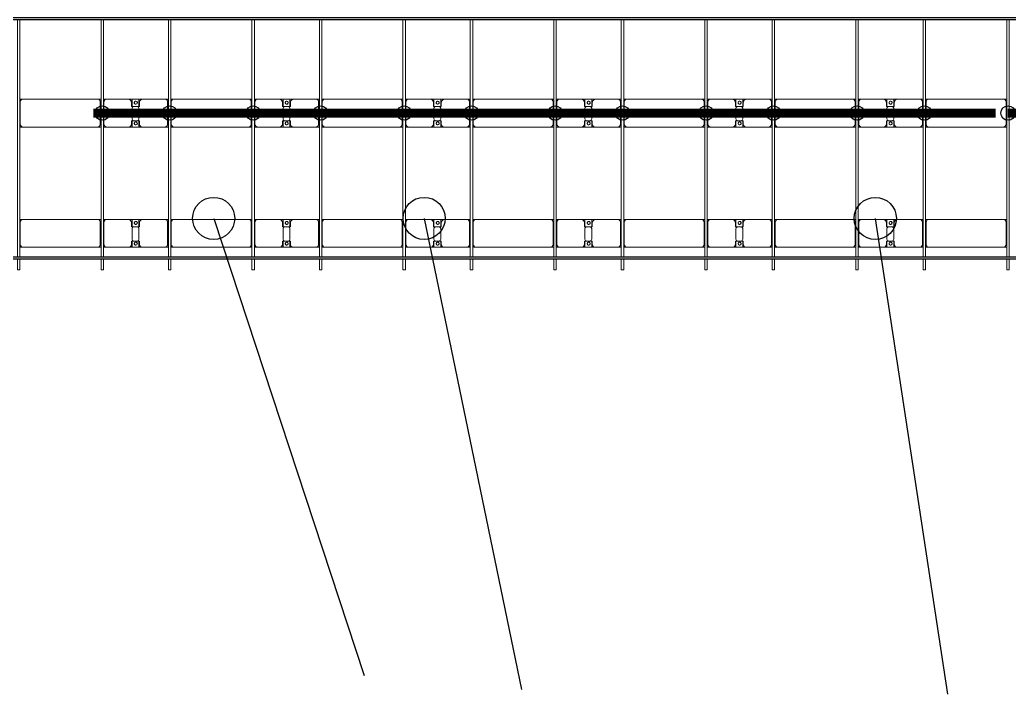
# Model space of a CAD drawing. Header units: millimetres. Extents: x -533732 to -130507, y -117886 to -23954.
# Drawn here: x -473980 to -457530, y -117798 to -106585 of the extents above; entities that cross this region are included whole.
import ezdxf

# ---------------------------------------------------------------- set-up
doc = ezdxf.new("R2010")
doc.units = ezdxf.units.MM
doc.layers.add('A-GENM', color=13, linetype='Continuous', lineweight=9)
doc.layers.add('S-BEAM', color=12, linetype='Continuous', lineweight=9)
for name, color, linetype in [('GC-BICH NEO', 6, 'Continuous'), ('GC-DAY NEO', 5, 'Continuous'), ('GC-HOP 40x60 GIA CUONG', 1, 'Continuous')]:
    doc.layers.add(name, color=color, linetype=linetype)

# ---------------------------------------------------------------- blocks, each defined once
blk = doc.blocks.new('Dầm C52 - Hộp 40x60-19452-BỐ TRÍ KHUNG KẾT CẤU BÈ PIN 06')
at = {"layer": 'S-BEAM', "color": 3, "lineweight": 25}
for p, q in [((-110033, 20), (110033, 20)), ((110033, -20), (-110033, -20))]:
    blk.add_line(p, q, dxfattribs=at)
blk = doc.blocks.new('Dai phao do pin - DẢI PHAO ĐỠ PIN-V144-BỐ TRÍ KHUNG KẾT CẤU BÈ PIN 06')
at = {"layer": 'A-GENM', "color": 7}
for p, q in [((1829, 223), (1890, 223)), ((1829, 223), (1890, 223)), ((1840, 173), (1840, -192)), ((3120, 223), (1890, 223)), ((3120, 223), (3179, 223)), ((3120, 223), (3179, 223)), ((3170, -192), (3170, 173)), ((3219, 223), (3280, 223)), ((3219, 223), (3280, 223)), ((3230, 173), (3230, -192)), ((3650, 223), (3280, 223)), ((3650, 223), (3822, 223)), ((3822, 223), (3650, 223)), ((3700, 118), (3700, 173)), ((3708, 223), (3880, 223)), ((3708, 116), (3708, 223)), ((3880, 223), (3708, 223)), ((3822, 223), (3822, 116)), ((3830, 173), (3830, 118)), ((4240, 223), (3880, 223)), ((4240, 223), (4299, 223)), ((4240, 223), (4299, 223)), ((4290, -192), (4290, 173)), ((4339, 223), (4400, 223)), ((4339, 223), (4400, 223)), ((4350, 173), (4350, -192)), ((5630, 223), (4400, 223)), ((5630, 223), (5689, 223)), ((5630, 223), (5689, 223)), ((5680, -192), (5680, 173)), ((5729, 223), (5790, 223)), ((5729, 223), (5790, 223)), ((5740, 173), (5740, -192)), ((6160, 223), (5790, 223)), ((6160, 223), (6332, 223)), ((6332, 223), (6160, 223)), ((6210, 118), (6210, 173)), ((6218, 223), (6390, 223)), ((6218, 116), (6218, 223)), ((6390, 223), (6218, 223)), ((6332, 223), (6332, 116)), ((6340, 173), (6340, 118)), ((6750, 223), (6390, 223)), ((6750, 223), (6809, 223)), ((6750, 223), (6809, 223)), ((6800, -192), (6800, 173)), ((6849, 223), (6910, 223)), ((6849, 223), (6910, 223)), ((6860, 173), (6860, -192)), ((8140, 223), (6910, 223)), ((8140, 223), (8199, 223)), ((8140, 223), (8199, 223)), ((8190, -192), (8190, 173)), ((8239, 223), (8300, 223)), ((8239, 223), (8300, 223)), ((8250, 173), (8250, -192)), ((8670, 223), (8300, 223)), ((8670, 223), (8842, 223)), ((8842, 223), (8670, 223)), ((8720, 118), (8720, 173)), ((8728, 223), (8900, 223)), ((8728, 116), (8728, 223)), ((8900, 223), (8728, 223)), ((8842, 223), (8842, 116)), ((8850, 173), (8850, 118)), ((9260, 223), (8900, 223)), ((9260, 223), (9319, 223)), ((9260, 223), (9319, 223)), ((9310, -192), (9310, 173)), ((9359, 223), (9420, 223)), ((9359, 223), (9420, 223)), ((9370, 173), (9370, -192)), ((10650, 223), (9420, 223)), ((10650, 223), (10709, 223)), ((10650, 223), (10709, 223)), ((10700, -192), (10700, 173)), ((10749, 223), (10810, 223)), ((10749, 223), (10810, 223)), ((10760, 173), (10760, -192)), ((11180, 223), (10810, 223)), ((11180, 223), (11352, 223)), ((11352, 223), (11180, 223)), ((11230, 118), (11230, 173)), ((11238, 223), (11410, 223)), ((11238, 116), (11238, 223)), ((11410, 223), (11238, 223)), ((11352, 223), (11352, 116)), ((11360, 173), (11360, 118)), ((11770, 223), (11410, 223)), ((11770, 223), (11829, 223)), ((11770, 223), (11829, 223)), ((11820, -192), (11820, 173)), ((11869, 223), (11930, 223)), ((11869, 223), (11930, 223)), ((11880, 173), (11880, -192)), ((13160, 223), (11930, 223)), ((13160, 223), (13219, 223)), ((13160, 223), (13219, 223)), ((13210, -192), (13210, 173)), ((13259, 223), (13320, 223)), ((13259, 223), (13320, 223)), ((13270, 173), (13270, -192)), ((13690, 223), (13320, 223)), ((13690, 223), (13862, 223)), ((13862, 223), (13690, 223)), ((13740, 118), (13740, 173)), ((13748, 223), (13920, 223)), ((13748, 116), (13748, 223)), ((13920, 223), (13748, 223)), ((13862, 223), (13862, 116)), ((13870, 173), (13870, 118)), ((14280, 223), (13920, 223)), ((14280, 223), (14339, 223)), ((14280, 223), (14339, 223)), ((14330, -192), (14330, 173)), ((14379, 223), (14440, 223)), ((14379, 223), (14440, 223)), ((14390, 173), (14390, -192)), ((15670, 223), (14440, 223)), ((15670, 223), (15729, 223)), ((15670, 223), (15729, 223)), ((15720, -192), (15720, 173)), ((15769, 223), (15830, 223)), ((15769, 223), (15830, 223)), ((15780, 173), (15780, -192)), ((16200, 223), (15830, 223)), ((16200, 223), (16372, 223)), ((16372, 223), (16200, 223)), ((16250, 118), (16250, 173)), ((16258, 223), (16430, 223)), ((16258, 116), (16258, 223)), ((16430, 223), (16258, 223)), ((16372, 223), (16372, 116)), ((16380, 173), (16380, 118)), ((16790, 223), (16430, 223)), ((16790, 223), (16849, 223)), ((16790, 223), (16849, 223)), ((16840, -192), (16840, 173)), ((16889, 223), (16950, 223)), ((16889, 223), (16950, 223)), ((16900, 173), (16900, -192)), ((18180, 223), (16950, 223)), ((18180, 223), (18239, 223)), ((18180, 223), (18239, 223)), ((18230, -192), (18230, 173)), ((3792, 118), (3700, 118)), ((3708, 88), (3708, -88)), ((3830, 118), (3738, 118)), ((3822, -88), (3822, 88)), ((6302, 118), (6210, 118)), ((6218, 88), (6218, -88)), ((6340, 118), (6248, 118)), ((6332, -88), (6332, 88)), ((8812, 118), (8720, 118)), ((8728, 88), (8728, -88)), ((8850, 118), (8758, 118)), ((8842, -88), (8842, 88)), ((11322, 118), (11230, 118)), ((11238, 88), (11238, -88)), ((11360, 118), (11268, 118)), ((11352, -88), (11352, 88)), ((13832, 118), (13740, 118)), ((13748, 88), (13748, -88)), ((13870, 118), (13778, 118)), ((13862, -88), (13862, 88)), ((16342, 118), (16250, 118)), ((16258, 88), (16258, -88)), ((16380, 118), (16288, 118)), ((16372, -88), (16372, 88)), ((3700, -182), (3700, -118)), ((3700, -118), (3792, -118)), ((3708, -242), (3708, -116)), ((3738, -118), (3830, -118)), ((3822, -116), (3822, -242)), ((3830, -118), (3830, -182)), ((6210, -182), (6210, -118)), ((6210, -118), (6302, -118)), ((6218, -242), (6218, -116)), ((6248, -118), (6340, -118)), ((6332, -116), (6332, -242)), ((6340, -118), (6340, -182)), ((8720, -182), (8720, -118)), ((8720, -118), (8812, -118)), ((8728, -242), (8728, -116)), ((8758, -118), (8850, -118)), ((8842, -116), (8842, -242)), ((8850, -118), (8850, -182)), ((11230, -182), (11230, -118)), ((11230, -118), (11322, -118)), ((11238, -242), (11238, -116)), ((11268, -118), (11360, -118)), ((11352, -116), (11352, -242)), ((11360, -118), (11360, -182)), ((13740, -182), (13740, -118)), ((13740, -118), (13832, -118)), ((13748, -242), (13748, -116)), ((13778, -118), (13870, -118)), ((13862, -116), (13862, -242)), ((13870, -118), (13870, -182)), ((16250, -182), (16250, -118)), ((16250, -118), (16342, -118)), ((16258, -242), (16258, -116)), ((16288, -118), (16380, -118)), ((16372, -116), (16372, -242)), ((16380, -118), (16380, -182)), ((1890, -242), (1829, -242)), ((1890, -242), (1829, -242)), ((1890, -242), (3120, -242)), ((3179, -242), (3120, -242)), ((3179, -242), (3120, -242)), ((3280, -242), (3219, -242)), ((3280, -242), (3219, -242)), ((3280, -242), (3640, -242)), ((3822, -242), (3640, -242)), ((3640, -242), (3822, -242)), ((3890, -242), (3708, -242)), ((3708, -242), (3890, -242)), ((3890, -242), (4240, -242)), ((4299, -242), (4240, -242)), ((4299, -242), (4240, -242)), ((4400, -242), (4339, -242)), ((4400, -242), (4339, -242)), ((4400, -242), (5630, -242)), ((5689, -242), (5630, -242)), ((5689, -242), (5630, -242)), ((5790, -242), (5729, -242)), ((5790, -242), (5729, -242)), ((5790, -242), (6150, -242)), ((6332, -242), (6150, -242)), ((6150, -242), (6332, -242)), ((6400, -242), (6218, -242)), ((6218, -242), (6400, -242)), ((6400, -242), (6750, -242)), ((6809, -242), (6750, -242)), ((6809, -242), (6750, -242)), ((6910, -242), (6849, -242)), ((6910, -242), (6849, -242)), ((6910, -242), (8140, -242)), ((8199, -242), (8140, -242)), ((8199, -242), (8140, -242)), ((8300, -242), (8239, -242)), ((8300, -242), (8239, -242)), ((8300, -242), (8660, -242)), ((8842, -242), (8660, -242)), ((8660, -242), (8842, -242)), ((8910, -242), (8728, -242)), ((8728, -242), (8910, -242)), ((8910, -242), (9260, -242)), ((9319, -242), (9260, -242)), ((9319, -242), (9260, -242)), ((9420, -242), (9359, -242)), ((9420, -242), (9359, -242)), ((9420, -242), (10650, -242)), ((10702, -242), (10650, -242)), ((10702, -242), (10650, -242)), ((10810, -242), (10749, -242)), ((10810, -242), (10749, -242)), ((10810, -242), (11170, -242)), ((11352, -242), (11170, -242)), ((11170, -242), (11352, -242)), ((11420, -242), (11238, -242)), ((11238, -242), (11420, -242)), ((11420, -242), (11770, -242)), ((11829, -242), (11770, -242)), ((11829, -242), (11770, -242)), ((11930, -242), (11869, -242)), ((11930, -242), (11869, -242)), ((11930, -242), (13160, -242)), ((13219, -242), (13160, -242)), ((13219, -242), (13160, -242)), ((13320, -242), (13259, -242)), ((13320, -242), (13259, -242)), ((13320, -242), (13680, -242)), ((13862, -242), (13680, -242)), ((13680, -242), (13862, -242)), ((13930, -242), (13748, -242)), ((13748, -242), (13930, -242)), ((13930, -242), (14280, -242)), ((14339, -242), (14280, -242)), ((14339, -242), (14280, -242)), ((14440, -242), (14379, -242)), ((14440, -242), (14379, -242)), ((14440, -242), (15670, -242)), ((15729, -242), (15670, -242)), ((15729, -242), (15670, -242)), ((15830, -242), (15769, -242)), ((15830, -242), (15769, -242)), ((15830, -242), (16190, -242)), ((16372, -242), (16190, -242)), ((16190, -242), (16372, -242)), ((16440, -242), (16258, -242)), ((16258, -242), (16440, -242)), ((16440, -242), (16790, -242)), ((16849, -242), (16790, -242)), ((16849, -242), (16790, -242)), ((16950, -242), (16889, -242)), ((16950, -242), (16889, -242)), ((16950, -242), (18180, -242)), ((18239, -242), (18180, -242)), ((18239, -242), (18180, -242))]:
    blk.add_line(p, q, dxfattribs=at)
for centre, radius, start, end in [((1890, 173), 50, 90, 180), ((1890, 173), 50, 150, 180), ((1890, 173), 50, 90, 120), ((3120, 173), 50, 0, 90), ((3120, 173), 50, 15, 90), ((3280, 173), 50, 90, 180), ((3280, 173), 50, 105, 180), ((3650, 173), 50, 0, 90), ((3650, 173), 50, 0, 75), ((3759, 162), 25, 0, 180), ((3759, 162), 25, 0, 165), ((3761, 162), 25, 360, 180), ((3761, 162), 25, 90, 180), ((3761, 162), 25, 15, 75), ((3880, 173), 50, 90, 180), ((3880, 173), 50, 105, 180), ((4240, 173), 50, 0, 90), ((4240, 173), 50, 0, 75), ((4400, 173), 50, 90, 180), ((4400, 173), 50, 150, 180), ((4400, 173), 50, 90, 120), ((5630, 173), 50, 0, 90), ((5630, 173), 50, 15, 90), ((5790, 173), 50, 90, 180), ((5790, 173), 50, 105, 180), ((6160, 173), 50, 360, 90), ((6160, 173), 50, 360, 75), ((6269, 162), 25, 0, 180), ((6269, 162), 25, 0, 165), ((6271, 162), 25, 0, 180), ((6271, 162), 25, 90, 180), ((6271, 162), 25, 15, 75), ((6390, 173), 50, 90, 180), ((6390, 173), 50, 105, 180), ((6750, 173), 50, 360, 90), ((6750, 173), 50, 0, 75), ((6910, 173), 50, 90, 180), ((6910, 173), 50, 150, 180), ((6910, 173), 50, 90, 120), ((8140, 173), 50, 0, 90), ((8140, 173), 50, 15, 90), ((8300, 173), 50, 90, 180), ((8300, 173), 50, 105, 180), ((8670, 173), 50, 0, 90), ((8670, 173), 50, 0, 75), ((8779, 162), 25, 0, 180), ((8779, 162), 25, 0, 165), ((8781, 162), 25, 0, 180), ((8781, 162), 25, 90, 180), ((8781, 162), 25, 15, 75), ((8900, 173), 50, 90, 180), ((8900, 173), 50, 105, 180), ((9260, 173), 50, 0, 90), ((9260, 173), 50, 0, 75), ((9420, 173), 50, 90, 180), ((9420, 173), 50, 150, 180), ((9420, 173), 50, 90, 120), ((10650, 173), 50, 0, 90), ((10650, 173), 50, 15, 90), ((10810, 173), 50, 90, 180), ((10810, 173), 50, 105, 180), ((11180, 173), 50, 0, 90), ((11180, 173), 50, 0, 75), ((11289, 162), 25, 0, 180), ((11289, 162), 25, 0, 165), ((11291, 162), 25, 360, 180), ((11291, 162), 25, 90, 180), ((11291, 162), 25, 15, 75), ((11410, 173), 50, 90, 180), ((11410, 173), 50, 105, 180), ((11770, 173), 50, 0, 90), ((11770, 173), 50, 0, 75), ((11930, 173), 50, 90, 180), ((11930, 173), 50, 150, 180), ((11930, 173), 50, 90, 120), ((13160, 173), 50, 0, 90), ((13160, 173), 50, 15, 90), ((13320, 173), 50, 90, 180), ((13320, 173), 50, 105, 180), ((13690, 173), 50, 0, 90), ((13690, 173), 50, 0, 75), ((13799, 162), 25, 0, 180), ((13799, 162), 25, 0, 165), ((13801, 162), 25, 0, 180), ((13801, 162), 25, 90, 180), ((13801, 162), 25, 15, 75), ((13920, 173), 50, 90, 180), ((13920, 173), 50, 105, 180), ((14280, 173), 50, 0, 90), ((14280, 173), 50, 0, 75), ((14440, 173), 50, 90, 180), ((14440, 173), 50, 150, 180), ((14440, 173), 50, 90, 120), ((15670, 173), 50, 0, 90), ((15670, 173), 50, 15, 90), ((15830, 173), 50, 90, 180), ((15830, 173), 50, 105, 180), ((16200, 173), 50, 360, 90), ((16200, 173), 50, 360, 75), ((16309, 162), 25, 0, 180), ((16309, 162), 25, 0, 165), ((16311, 162), 25, 0, 180), ((16311, 162), 25, 90, 180), ((16311, 162), 25, 15, 75), ((16430, 173), 50, 90, 180), ((16430, 173), 50, 105, 180), ((16790, 173), 50, 0, 90), ((16790, 173), 50, 0, 75), ((16950, 173), 50, 90, 180), ((16950, 173), 50, 150, 180), ((16950, 173), 50, 90, 120), ((18180, 173), 50, 0, 90), ((18180, 173), 50, 15, 90), ((3738, 88), 30, 90, 180), ((3759, 162), 25, 180, 0), ((3759, 162), 25, 195, 255), ((3761, 162), 25, 180, 0), ((3761, 162), 25, 180, 255), ((3759, 162), 25, 285, 0), ((3761, 162), 25, 285, 345), ((3792, 88), 30, 0, 90), ((6248, 88), 30, 90, 180), ((6269, 162), 25, 180, 0), ((6269, 162), 25, 195, 255), ((6271, 162), 25, 180, 0), ((6271, 162), 25, 180, 255), ((6269, 162), 25, 285, 0), ((6271, 162), 25, 285, 345), ((6302, 88), 30, 360, 90), ((8758, 88), 30, 90, 180), ((8779, 162), 25, 180, 0), ((8779, 162), 25, 195, 255), ((8781, 162), 25, 180, 360), ((8781, 162), 25, 180, 255), ((8779, 162), 25, 285, 0), ((8781, 162), 25, 285, 345), ((8812, 88), 30, 0, 90), ((11268, 88), 30, 90, 180), ((11289, 162), 25, 180, 0), ((11289, 162), 25, 195, 255), ((11291, 162), 25, 180, 360), ((11291, 162), 25, 180, 255), ((11289, 162), 25, 285, 0), ((11291, 162), 25, 285, 345), ((11322, 88), 30, 0, 90), ((13778, 88), 30, 90, 180), ((13799, 162), 25, 180, 0), ((13799, 162), 25, 195, 255), ((13801, 162), 25, 180, 0), ((13801, 162), 25, 180, 255), ((13799, 162), 25, 285, 0), ((13801, 162), 25, 285, 345), ((13832, 88), 30, 0, 90), ((16288, 88), 30, 90, 180), ((16309, 162), 25, 180, 0), ((16309, 162), 25, 195, 255), ((16311, 162), 25, 180, 0), ((16311, 162), 25, 180, 255), ((16309, 162), 25, 285, 0), ((16311, 162), 25, 285, 345), ((16342, 88), 30, 0, 90), ((3738, -88), 30, 180, 270), ((3759, -183), 25, 0, 180), ((3761, -183), 25, 0, 180), ((3761, -183), 25, 60, 180), ((3759, -183), 25, 0, 150), ((3792, -88), 30, 270, 0), ((6248, -88), 30, 180, 270), ((6269, -183), 25, 0, 180), ((6271, -183), 25, 0, 180), ((6271, -183), 25, 60, 180), ((6269, -183), 25, 0, 150), ((6302, -88), 30, 270, 0), ((8758, -88), 30, 180, 270), ((8779, -183), 25, 360, 180), ((8781, -183), 25, 0, 180), ((8781, -183), 25, 60, 180), ((8779, -183), 25, 0, 150), ((8812, -88), 30, 270, 0), ((11268, -88), 30, 180, 270), ((11289, -183), 25, 360, 180), ((11291, -183), 25, 360, 180), ((11291, -183), 25, 60, 180), ((11289, -183), 25, 32.9431, 150), ((11322, -88), 30, 270, 0), ((13778, -88), 30, 180, 270), ((13799, -183), 25, 0, 180), ((13801, -183), 25, 0, 180), ((13801, -183), 25, 60, 180), ((13799, -183), 25, 360, 150), ((13832, -88), 30, 270, 360), ((16288, -88), 30, 180, 270), ((16309, -183), 25, 360, 180), ((16311, -183), 25, 0, 180), ((16311, -183), 25, 60, 180), ((16309, -183), 25, 360, 150), ((16342, -88), 30, 270, 360), ((1890, -192), 50, 180, 270), ((1890, -192), 50, 180, 210), ((1890, -192), 50, 225, 255), ((3120, -192), 50, 270, 0), ((3120, -192), 50, 270, 300), ((3120, -192), 50, 330, 345), ((3280, -192), 50, 180, 270), ((3280, -192), 50, 180, 255), ((3640, -182), 60, 270, 0), ((3640, -182), 60, 300, 0), ((3759, -183), 25, 180, 0), ((3759, -183), 25, 195, 360), ((3761, -183), 25, 180, 0), ((3761, -183), 25, 180, 270), ((3761, -183), 25, 285, 345), ((3761, -183), 25, 15, 30), ((3890, -182), 60, 180, 270), ((3890, -182), 60, 180, 240), ((4240, -192), 50, 270, 360), ((4240, -192), 50, 285, 360), ((4400, -192), 50, 180, 270), ((4400, -192), 50, 180, 210), ((4400, -192), 50, 225, 255), ((5630, -192), 50, 270, 0), ((5630, -192), 50, 270, 300), ((5630, -192), 50, 330, 345), ((5790, -192), 50, 180, 270), ((5790, -192), 50, 180, 255), ((6150, -182), 60, 270, 360), ((6150, -182), 60, 300, 360), ((6269, -183), 25, 180, 0), ((6269, -183), 25, 195, 0), ((6271, -183), 25, 180, 0), ((6271, -183), 25, 180, 270), ((6271, -183), 25, 285, 345), ((6271, -183), 25, 15, 30), ((6400, -182), 60, 180, 270), ((6400, -182), 60, 180, 240), ((6750, -192), 50, 270, 0), ((6750, -192), 50, 285, 0), ((6910, -192), 50, 180, 270), ((6910, -192), 50, 180, 210), ((6910, -192), 50, 225, 255), ((8140, -192), 50, 270, 0), ((8140, -192), 50, 270, 300), ((8140, -192), 50, 330, 345), ((8300, -192), 50, 180, 270), ((8300, -192), 50, 180, 255), ((8660, -182), 60, 270, 360), ((8660, -182), 60, 300, 360), ((8779, -183), 25, 180, 0), ((8779, -183), 25, 195, 0), ((8781, -183), 25, 180, 0), ((8781, -183), 25, 180, 270), ((8781, -183), 25, 285, 345), ((8781, -183), 25, 15, 30), ((8910, -182), 60, 180, 270), ((8910, -182), 60, 180, 237.3615), ((9260, -192), 50, 270, 0), ((9260, -192), 50, 285, 0), ((9420, -192), 50, 180, 270), ((9420, -192), 50, 180, 210), ((9420, -192), 50, 225, 255), ((10650, -192), 50, 270, 0), ((10650, -192), 50, 270, 300), ((10650, -192), 50, 330, 345), ((10810, -192), 50, 180, 270), ((10810, -192), 50, 180, 255), ((11170, -182), 60, 270, 360), ((11170, -182), 60, 300, 0), ((11289, -183), 25, 180, 360), ((11289, -183), 25, 195, 360), ((11291, -183), 25, 180, 360), ((11291, -183), 25, 180, 270), ((11291, -183), 25, 285, 345), ((11289, -183), 25, 360, 30), ((11291, -183), 25, 15, 30), ((11420, -182), 60, 180, 270), ((11420, -182), 60, 180, 240), ((11770, -192), 50, 270, 0), ((11770, -192), 50, 285, 0), ((11930, -192), 50, 180, 270), ((11930, -192), 50, 180, 210), ((11930, -192), 50, 225, 255), ((13160, -192), 50, 270, 0), ((13160, -192), 50, 270, 300), ((13160, -192), 50, 330, 345), ((13320, -192), 50, 180, 270), ((13320, -192), 50, 180, 255), ((13680, -182), 60, 270, 0), ((13680, -182), 60, 300, 0), ((13799, -183), 25, 180, 0), ((13799, -183), 25, 195, 0), ((13801, -183), 25, 180, 0), ((13801, -183), 25, 180, 270), ((13801, -183), 25, 285, 345), ((13801, -183), 25, 15, 30), ((13930, -182), 60, 180, 270), ((13930, -182), 60, 180, 240), ((14280, -192), 50, 270, 360), ((14280, -192), 50, 285, 360), ((14440, -192), 50, 180, 270), ((14440, -192), 50, 180, 210), ((14440, -192), 50, 225, 255), ((15670, -192), 50, 270, 0), ((15670, -192), 50, 270, 300), ((15670, -192), 50, 330, 345), ((15830, -192), 50, 180, 270), ((15830, -192), 50, 180, 255), ((16190, -182), 60, 270, 0), ((16190, -182), 60, 300, 0), ((16309, -183), 25, 180, 0), ((16309, -183), 25, 195, 360), ((16311, -183), 25, 180, 360), ((16311, -183), 25, 180, 270), ((16311, -183), 25, 285, 345), ((16311, -183), 25, 15, 30), ((16440, -182), 60, 180, 270), ((16440, -182), 60, 180, 240), ((16790, -192), 50, 270, 0), ((16790, -192), 50, 285, 0), ((16950, -192), 50, 180, 270), ((16950, -192), 50, 180, 210), ((16950, -192), 50, 225, 255), ((18180, -192), 50, 270, 0), ((18180, -192), 50, 270, 300), ((18180, -192), 50, 330, 345)]:
    blk.add_arc(centre, radius, start, end, dxfattribs=at)
blk = doc.blocks.new('Dai phao do pin - DẢI PHAO ĐỠ PIN-V145-BỐ TRÍ KHUNG KẾT CẤU BÈ PIN 06')
at = {"layer": 'A-GENM', "color": 7}
for p, q in [((1829, 223), (1890, 223)), ((1829, 223), (1890, 223)), ((1840, 173), (1840, -192)), ((3120, 223), (1890, 223)), ((3120, 223), (3179, 223)), ((3120, 223), (3179, 223)), ((3170, -192), (3170, 173)), ((3219, 223), (3280, 223)), ((3219, 223), (3280, 223)), ((3230, 173), (3230, -192)), ((3650, 223), (3280, 223)), ((3650, 223), (3822, 223)), ((3822, 223), (3650, 223)), ((3700, 118), (3700, 173)), ((3708, 223), (3880, 223)), ((3708, 116), (3708, 223)), ((3880, 223), (3708, 223)), ((3822, 223), (3822, 116)), ((3830, 173), (3830, 118)), ((4240, 223), (3880, 223)), ((4240, 223), (4299, 223)), ((4240, 223), (4299, 223)), ((4290, -192), (4290, 173)), ((4339, 223), (4400, 223)), ((4339, 223), (4400, 223)), ((4350, 173), (4350, -192)), ((5630, 223), (4400, 223)), ((5630, 223), (5689, 223)), ((5630, 223), (5689, 223)), ((5680, -192), (5680, 173)), ((5729, 223), (5790, 223)), ((5729, 223), (5790, 223)), ((5740, 173), (5740, -192)), ((6160, 223), (5790, 223)), ((6160, 223), (6332, 223)), ((6332, 223), (6160, 223)), ((6210, 118), (6210, 173)), ((6218, 223), (6390, 223)), ((6218, 116), (6218, 223)), ((6390, 223), (6218, 223)), ((6332, 223), (6332, 116)), ((6340, 173), (6340, 118)), ((6750, 223), (6390, 223)), ((6750, 223), (6809, 223)), ((6750, 223), (6809, 223)), ((6800, -192), (6800, 173)), ((6849, 223), (6910, 223)), ((6849, 223), (6910, 223)), ((6860, 173), (6860, -192)), ((8140, 223), (6910, 223)), ((8140, 223), (8199, 223)), ((8140, 223), (8199, 223)), ((8190, -192), (8190, 173)), ((8239, 223), (8300, 223)), ((8239, 223), (8300, 223)), ((8250, 173), (8250, -192)), ((8670, 223), (8300, 223)), ((8670, 223), (8842, 223)), ((8842, 223), (8670, 223)), ((8720, 118), (8720, 173)), ((8728, 223), (8900, 223)), ((8728, 116), (8728, 223)), ((8900, 223), (8728, 223)), ((8842, 223), (8842, 116)), ((8850, 173), (8850, 118)), ((9260, 223), (8900, 223)), ((9260, 223), (9319, 223)), ((9260, 223), (9319, 223)), ((9310, -192), (9310, 173)), ((9359, 223), (9420, 223)), ((9359, 223), (9420, 223)), ((9370, 173), (9370, -192)), ((10650, 223), (9420, 223)), ((10650, 223), (10702, 223)), ((10650, 223), (10702, 223)), ((10700, -192), (10700, 173)), ((10749, 223), (10810, 223)), ((10749, 223), (10810, 223)), ((10760, 173), (10760, -192)), ((11180, 223), (10810, 223)), ((11180, 223), (11352, 223)), ((11352, 223), (11180, 223)), ((11230, 118), (11230, 173)), ((11238, 223), (11410, 223)), ((11238, 116), (11238, 223)), ((11410, 223), (11238, 223)), ((11352, 223), (11352, 116)), ((11360, 173), (11360, 118)), ((11770, 223), (11410, 223)), ((11770, 223), (11829, 223)), ((11770, 223), (11829, 223)), ((11820, -192), (11820, 173)), ((11869, 223), (11930, 223)), ((11869, 223), (11930, 223)), ((11880, 173), (11880, -192)), ((13160, 223), (11930, 223)), ((13160, 223), (13219, 223)), ((13160, 223), (13219, 223)), ((13210, -192), (13210, 173)), ((13259, 223), (13320, 223)), ((13259, 223), (13320, 223)), ((13270, 173), (13270, -192)), ((13690, 223), (13320, 223)), ((13690, 223), (13862, 223)), ((13862, 223), (13690, 223)), ((13740, 118), (13740, 173)), ((13748, 223), (13920, 223)), ((13748, 116), (13748, 223)), ((13920, 223), (13748, 223)), ((13862, 223), (13862, 116)), ((13870, 173), (13870, 118)), ((14280, 223), (13920, 223)), ((14280, 223), (14339, 223)), ((14280, 223), (14339, 223)), ((14330, -192), (14330, 173)), ((14379, 223), (14440, 223)), ((14379, 223), (14440, 223)), ((14390, 173), (14390, -192)), ((15670, 223), (14440, 223)), ((15670, 223), (15729, 223)), ((15670, 223), (15729, 223)), ((15720, -192), (15720, 173)), ((15769, 223), (15830, 223)), ((15769, 223), (15830, 223)), ((15780, 173), (15780, -192)), ((16200, 223), (15830, 223)), ((16200, 223), (16372, 223)), ((16372, 223), (16200, 223)), ((16250, 118), (16250, 173)), ((16258, 223), (16430, 223)), ((16258, 116), (16258, 223)), ((16430, 223), (16258, 223)), ((16372, 223), (16372, 116)), ((16380, 173), (16380, 118)), ((16790, 223), (16430, 223)), ((16790, 223), (16849, 223)), ((16790, 223), (16849, 223)), ((16840, -192), (16840, 173)), ((16889, 223), (16950, 223)), ((16889, 223), (16950, 223)), ((16900, 173), (16900, -192)), ((18180, 223), (16950, 223)), ((18180, 223), (18239, 223)), ((18180, 223), (18239, 223)), ((18230, -192), (18230, 173)), ((3792, 118), (3700, 118)), ((3708, 88), (3708, -88)), ((3830, 118), (3738, 118)), ((3822, -88), (3822, 88)), ((6302, 118), (6210, 118)), ((6218, 88), (6218, -88)), ((6340, 118), (6248, 118)), ((6332, -88), (6332, 88)), ((8812, 118), (8720, 118)), ((8728, 88), (8728, -88)), ((8850, 118), (8758, 118)), ((8842, -88), (8842, 88)), ((11322, 118), (11230, 118)), ((11238, 88), (11238, -88)), ((11360, 118), (11268, 118)), ((11352, -88), (11352, 88)), ((13832, 118), (13740, 118)), ((13748, 88), (13748, -88)), ((13870, 118), (13778, 118)), ((13862, -88), (13862, 88)), ((16342, 118), (16250, 118)), ((16258, 88), (16258, -88)), ((16380, 118), (16288, 118)), ((16372, -88), (16372, 88)), ((3700, -182), (3700, -118)), ((3700, -118), (3792, -118)), ((3708, -242), (3708, -116)), ((3738, -118), (3830, -118)), ((3822, -116), (3822, -242)), ((3830, -118), (3830, -182)), ((6210, -182), (6210, -118)), ((6210, -118), (6302, -118)), ((6218, -242), (6218, -116)), ((6248, -118), (6340, -118)), ((6332, -116), (6332, -242)), ((6340, -118), (6340, -182)), ((8720, -182), (8720, -118)), ((8720, -118), (8812, -118)), ((8728, -242), (8728, -116)), ((8758, -118), (8850, -118)), ((8842, -116), (8842, -242)), ((8850, -118), (8850, -182)), ((11230, -182), (11230, -118)), ((11230, -118), (11322, -118)), ((11238, -242), (11238, -116)), ((11268, -118), (11360, -118)), ((11352, -116), (11352, -242)), ((11360, -118), (11360, -182)), ((13740, -182), (13740, -118)), ((13740, -118), (13832, -118)), ((13748, -242), (13748, -116)), ((13778, -118), (13870, -118)), ((13862, -116), (13862, -242)), ((13870, -118), (13870, -182)), ((16250, -182), (16250, -118)), ((16250, -118), (16342, -118)), ((16258, -242), (16258, -116)), ((16288, -118), (16380, -118)), ((16372, -116), (16372, -242)), ((16380, -118), (16380, -182)), ((1890, -242), (1829, -242)), ((1890, -242), (1829, -242)), ((1890, -242), (3120, -242)), ((3179, -242), (3120, -242)), ((3179, -242), (3120, -242)), ((3280, -242), (3219, -242)), ((3280, -242), (3219, -242)), ((3280, -242), (3640, -242)), ((3822, -242), (3640, -242)), ((3640, -242), (3822, -242)), ((3890, -242), (3708, -242)), ((3708, -242), (3890, -242)), ((3890, -242), (4240, -242)), ((4299, -242), (4240, -242)), ((4299, -242), (4240, -242)), ((4400, -242), (4339, -242)), ((4400, -242), (4339, -242)), ((4400, -242), (5630, -242)), ((5689, -242), (5630, -242)), ((5689, -242), (5630, -242)), ((5790, -242), (5729, -242)), ((5790, -242), (5729, -242)), ((5790, -242), (6150, -242)), ((6332, -242), (6150, -242)), ((6150, -242), (6332, -242)), ((6400, -242), (6218, -242)), ((6218, -242), (6400, -242)), ((6400, -242), (6750, -242)), ((6809, -242), (6750, -242)), ((6809, -242), (6750, -242)), ((6910, -242), (6849, -242)), ((6910, -242), (6849, -242)), ((6910, -242), (8140, -242)), ((8199, -242), (8140, -242)), ((8199, -242), (8140, -242)), ((8300, -242), (8239, -242)), ((8300, -242), (8239, -242)), ((8300, -242), (8660, -242)), ((8842, -242), (8660, -242)), ((8660, -242), (8842, -242)), ((8910, -242), (8728, -242)), ((8728, -242), (8910, -242)), ((8910, -242), (9260, -242)), ((9319, -242), (9260, -242)), ((9319, -242), (9260, -242)), ((9420, -242), (9359, -242)), ((9420, -242), (9359, -242)), ((9420, -242), (10650, -242)), ((10702, -242), (10650, -242)), ((10702, -242), (10650, -242)), ((10810, -242), (10749, -242)), ((10810, -242), (10749, -242)), ((10810, -242), (11170, -242)), ((11352, -242), (11170, -242)), ((11170, -242), (11352, -242)), ((11420, -242), (11238, -242)), ((11238, -242), (11420, -242)), ((11420, -242), (11770, -242)), ((11829, -242), (11770, -242)), ((11829, -242), (11770, -242)), ((11930, -242), (11869, -242)), ((11930, -242), (11869, -242)), ((11930, -242), (13160, -242)), ((13219, -242), (13160, -242)), ((13219, -242), (13160, -242)), ((13320, -242), (13259, -242)), ((13320, -242), (13259, -242)), ((13320, -242), (13680, -242)), ((13862, -242), (13680, -242)), ((13680, -242), (13862, -242)), ((13930, -242), (13748, -242)), ((13748, -242), (13930, -242)), ((13930, -242), (14280, -242)), ((14339, -242), (14280, -242)), ((14339, -242), (14280, -242)), ((14440, -242), (14379, -242)), ((14440, -242), (14379, -242)), ((14440, -242), (15670, -242)), ((15729, -242), (15670, -242)), ((15729, -242), (15670, -242)), ((15830, -242), (15769, -242)), ((15830, -242), (15769, -242)), ((15830, -242), (16190, -242)), ((16372, -242), (16190, -242)), ((16190, -242), (16372, -242)), ((16440, -242), (16258, -242)), ((16258, -242), (16440, -242)), ((16440, -242), (16790, -242)), ((16849, -242), (16790, -242)), ((16849, -242), (16790, -242)), ((16950, -242), (16889, -242)), ((16950, -242), (16889, -242)), ((16950, -242), (18180, -242)), ((18239, -242), (18180, -242)), ((18239, -242), (18180, -242))]:
    blk.add_line(p, q, dxfattribs=at)
for centre, radius, start, end in [((1890, 173), 50, 90, 180), ((1890, 173), 50, 150, 180), ((1890, 173), 50, 90, 120), ((3120, 173), 50, 0, 90), ((3120, 173), 50, 15, 90), ((3280, 173), 50, 90, 180), ((3280, 173), 50, 105, 180), ((3650, 173), 50, 0, 90), ((3650, 173), 50, 0, 75), ((3759, 162), 25, 0, 180), ((3759, 162), 25, 0, 165), ((3761, 162), 25, 360, 180), ((3761, 162), 25, 90, 180), ((3761, 162), 25, 15, 75), ((3880, 173), 50, 90, 180), ((3880, 173), 50, 105, 180), ((4240, 173), 50, 0, 90), ((4240, 173), 50, 0, 75), ((4400, 173), 50, 90, 180), ((4400, 173), 50, 150, 180), ((4400, 173), 50, 90, 120), ((5630, 173), 50, 0, 90), ((5630, 173), 50, 15, 90), ((5790, 173), 50, 90, 180), ((5790, 173), 50, 105, 180), ((6160, 173), 50, 360, 90), ((6160, 173), 50, 360, 75), ((6269, 162), 25, 0, 180), ((6269, 162), 25, 0, 165), ((6271, 162), 25, 0, 180), ((6271, 162), 25, 90, 180), ((6271, 162), 25, 15, 75), ((6390, 173), 50, 90, 180), ((6390, 173), 50, 105, 180), ((6750, 173), 50, 360, 90), ((6750, 173), 50, 0, 75), ((6910, 173), 50, 90, 180), ((6910, 173), 50, 150, 180), ((6910, 173), 50, 90, 120), ((8140, 173), 50, 0, 90), ((8140, 173), 50, 15, 90), ((8300, 173), 50, 90, 180), ((8300, 173), 50, 105, 180), ((8670, 173), 50, 0, 90), ((8670, 173), 50, 0, 75), ((8779, 162), 25, 0, 180), ((8779, 162), 25, 0, 165), ((8781, 162), 25, 0, 180), ((8781, 162), 25, 90, 180), ((8781, 162), 25, 15, 75), ((8900, 173), 50, 90, 180), ((8900, 173), 50, 105, 180), ((9260, 173), 50, 0, 90), ((9260, 173), 50, 0, 75), ((9420, 173), 50, 90, 180), ((9420, 173), 50, 150, 180), ((9420, 173), 50, 90, 120), ((10650, 173), 50, 0, 90), ((10650, 173), 50, 15, 90), ((10810, 173), 50, 90, 180), ((10810, 173), 50, 105, 180), ((11180, 173), 50, 0, 90), ((11180, 173), 50, 0, 75), ((11289, 162), 25, 0, 180), ((11289, 162), 25, 0, 165), ((11291, 162), 25, 360, 180), ((11291, 162), 25, 90, 180), ((11291, 162), 25, 15, 75), ((11410, 173), 50, 90, 180), ((11410, 173), 50, 105, 180), ((11770, 173), 50, 0, 90), ((11770, 173), 50, 0, 75), ((11930, 173), 50, 90, 180), ((11930, 173), 50, 150, 180), ((11930, 173), 50, 90, 120), ((13160, 173), 50, 0, 90), ((13160, 173), 50, 15, 90), ((13320, 173), 50, 90, 180), ((13320, 173), 50, 105, 180), ((13690, 173), 50, 0, 90), ((13690, 173), 50, 0, 75), ((13799, 162), 25, 0, 180), ((13799, 162), 25, 0, 165), ((13801, 162), 25, 0, 180), ((13801, 162), 25, 90, 180), ((13801, 162), 25, 15, 75), ((13920, 173), 50, 90, 180), ((13920, 173), 50, 105, 180), ((14280, 173), 50, 0, 90), ((14280, 173), 50, 0, 75), ((14440, 173), 50, 90, 180), ((14440, 173), 50, 150, 180), ((14440, 173), 50, 90, 120), ((15670, 173), 50, 0, 90), ((15670, 173), 50, 15, 90), ((15830, 173), 50, 90, 180), ((15830, 173), 50, 105, 180), ((16200, 173), 50, 360, 90), ((16200, 173), 50, 360, 75), ((16309, 162), 25, 0, 180), ((16309, 162), 25, 0, 165), ((16311, 162), 25, 0, 180), ((16311, 162), 25, 90, 180), ((16311, 162), 25, 15, 75), ((16430, 173), 50, 90, 180), ((16430, 173), 50, 105, 180), ((16790, 173), 50, 0, 90), ((16790, 173), 50, 0, 75), ((16950, 173), 50, 90, 180), ((16950, 173), 50, 150, 180), ((16950, 173), 50, 90, 120), ((18180, 173), 50, 0, 90), ((18180, 173), 50, 15, 90), ((3738, 88), 30, 90, 180), ((3759, 162), 25, 180, 0), ((3759, 162), 25, 195, 255), ((3761, 162), 25, 180, 0), ((3761, 162), 25, 180, 255), ((3759, 162), 25, 285, 0), ((3761, 162), 25, 285, 345), ((3792, 88), 30, 0, 90), ((6248, 88), 30, 90, 180), ((6269, 162), 25, 180, 0), ((6269, 162), 25, 195, 255), ((6271, 162), 25, 180, 0), ((6271, 162), 25, 180, 255), ((6269, 162), 25, 285, 0), ((6271, 162), 25, 285, 345), ((6302, 88), 30, 360, 90), ((8758, 88), 30, 90, 180), ((8779, 162), 25, 180, 0), ((8779, 162), 25, 195, 255), ((8781, 162), 25, 180, 360), ((8781, 162), 25, 180, 255), ((8779, 162), 25, 285, 0), ((8781, 162), 25, 285, 345), ((8812, 88), 30, 0, 90), ((11268, 88), 30, 90, 180), ((11289, 162), 25, 180, 0), ((11289, 162), 25, 195, 255), ((11291, 162), 25, 180, 360), ((11291, 162), 25, 180, 255), ((11289, 162), 25, 285, 0), ((11291, 162), 25, 285, 345), ((11322, 88), 30, 0, 90), ((13778, 88), 30, 90, 180), ((13799, 162), 25, 180, 0), ((13799, 162), 25, 195, 255), ((13801, 162), 25, 180, 0), ((13801, 162), 25, 180, 255), ((13799, 162), 25, 285, 0), ((13801, 162), 25, 285, 345), ((13832, 88), 30, 0, 90), ((16288, 88), 30, 90, 180), ((16309, 162), 25, 180, 0), ((16309, 162), 25, 195, 255), ((16311, 162), 25, 180, 0), ((16311, 162), 25, 180, 255), ((16309, 162), 25, 285, 0), ((16311, 162), 25, 285, 345), ((16342, 88), 30, 0, 90), ((3738, -88), 30, 180, 270), ((3759, -183), 25, 0, 180), ((3761, -183), 25, 0, 180), ((3761, -183), 25, 60, 180), ((3759, -183), 25, 0, 150), ((3792, -88), 30, 270, 0), ((6248, -88), 30, 180, 270), ((6269, -183), 25, 0, 180), ((6271, -183), 25, 0, 180), ((6271, -183), 25, 60, 180), ((6269, -183), 25, 0, 150), ((6302, -88), 30, 270, 0), ((8758, -88), 30, 180, 270), ((8779, -183), 25, 360, 180), ((8781, -183), 25, 0, 180), ((8781, -183), 25, 60, 180), ((8779, -183), 25, 0, 150), ((8812, -88), 30, 270, 0), ((11268, -88), 30, 180, 270), ((11289, -183), 25, 360, 180), ((11291, -183), 25, 360, 180), ((11291, -183), 25, 60, 180), ((11289, -183), 25, 32.9749, 150), ((11322, -88), 30, 270, 0), ((13778, -88), 30, 180, 270), ((13799, -183), 25, 0, 180), ((13801, -183), 25, 0, 180), ((13801, -183), 25, 60, 180), ((13799, -183), 25, 360, 150), ((13832, -88), 30, 270, 360), ((16288, -88), 30, 180, 270), ((16309, -183), 25, 360, 180), ((16311, -183), 25, 0, 180), ((16311, -183), 25, 60, 180), ((16309, -183), 25, 360, 150), ((16342, -88), 30, 270, 360), ((1890, -192), 50, 180, 270), ((1890, -192), 50, 180, 210), ((1890, -192), 50, 225, 255), ((3120, -192), 50, 270, 0), ((3120, -192), 50, 270, 300), ((3120, -192), 50, 330, 345), ((3280, -192), 50, 180, 270), ((3280, -192), 50, 180, 255), ((3640, -182), 60, 270, 0), ((3640, -182), 60, 300, 0), ((3759, -183), 25, 180, 0), ((3759, -183), 25, 195, 360), ((3761, -183), 25, 180, 0), ((3761, -183), 25, 180, 270), ((3761, -183), 25, 285, 345), ((3761, -183), 25, 15, 30), ((3890, -182), 60, 180, 270), ((3890, -182), 60, 180, 240), ((4240, -192), 50, 270, 360), ((4240, -192), 50, 285, 360), ((4400, -192), 50, 180, 270), ((4400, -192), 50, 180, 210), ((4400, -192), 50, 225, 255), ((5630, -192), 50, 270, 0), ((5630, -192), 50, 270, 300), ((5630, -192), 50, 330, 345), ((5790, -192), 50, 180, 270), ((5790, -192), 50, 180, 255), ((6150, -182), 60, 270, 360), ((6150, -182), 60, 300, 360), ((6269, -183), 25, 180, 0), ((6269, -183), 25, 195, 0), ((6271, -183), 25, 180, 0), ((6271, -183), 25, 180, 270), ((6271, -183), 25, 285, 345), ((6271, -183), 25, 15, 30), ((6400, -182), 60, 180, 270), ((6400, -182), 60, 180, 240), ((6750, -192), 50, 270, 0), ((6750, -192), 50, 285, 0), ((6910, -192), 50, 180, 270), ((6910, -192), 50, 180, 210), ((6910, -192), 50, 225, 255), ((8140, -192), 50, 270, 0), ((8140, -192), 50, 270, 300), ((8140, -192), 50, 330, 345), ((8300, -192), 50, 180, 270), ((8300, -192), 50, 180, 255), ((8660, -182), 60, 270, 360), ((8660, -182), 60, 300, 360), ((8779, -183), 25, 180, 0), ((8779, -183), 25, 195, 0), ((8781, -183), 25, 180, 0), ((8781, -183), 25, 180, 270), ((8781, -183), 25, 285, 345), ((8781, -183), 25, 15, 30), ((8910, -182), 60, 180, 270), ((8910, -182), 60, 180, 237.3514), ((9260, -192), 50, 270, 0), ((9260, -192), 50, 285, 0), ((9420, -192), 50, 180, 270), ((9420, -192), 50, 180, 210), ((9420, -192), 50, 225, 255), ((10650, -192), 50, 270, 0), ((10650, -192), 50, 270, 300), ((10650, -192), 50, 330, 345), ((10810, -192), 50, 180, 270), ((10810, -192), 50, 180, 255), ((11170, -182), 60, 270, 360), ((11170, -182), 60, 300, 0), ((11289, -183), 25, 180, 360), ((11289, -183), 25, 195, 360), ((11291, -183), 25, 180, 360), ((11291, -183), 25, 180, 270), ((11291, -183), 25, 285, 345), ((11289, -183), 25, 360, 30), ((11291, -183), 25, 15, 30), ((11420, -182), 60, 180, 270), ((11420, -182), 60, 180, 240), ((11770, -192), 50, 270, 0), ((11770, -192), 50, 285, 0), ((11930, -192), 50, 180, 270), ((11930, -192), 50, 180, 210), ((11930, -192), 50, 225, 255), ((13160, -192), 50, 270, 0), ((13160, -192), 50, 270, 300), ((13160, -192), 50, 330, 345), ((13320, -192), 50, 180, 270), ((13320, -192), 50, 180, 255), ((13680, -182), 60, 270, 0), ((13680, -182), 60, 300, 0), ((13799, -183), 25, 180, 0), ((13799, -183), 25, 195, 0), ((13801, -183), 25, 180, 0), ((13801, -183), 25, 180, 270), ((13801, -183), 25, 285, 345), ((13801, -183), 25, 15, 30), ((13930, -182), 60, 180, 270), ((13930, -182), 60, 180, 240), ((14280, -192), 50, 270, 360), ((14280, -192), 50, 285, 360), ((14440, -192), 50, 180, 270), ((14440, -192), 50, 180, 210), ((14440, -192), 50, 225, 255), ((15670, -192), 50, 270, 0), ((15670, -192), 50, 270, 300), ((15670, -192), 50, 330, 345), ((15830, -192), 50, 180, 270), ((15830, -192), 50, 180, 255), ((16190, -182), 60, 270, 0), ((16190, -182), 60, 300, 0), ((16309, -183), 25, 180, 0), ((16309, -183), 25, 195, 360), ((16311, -183), 25, 180, 360), ((16311, -183), 25, 180, 270), ((16311, -183), 25, 285, 345), ((16311, -183), 25, 15, 30), ((16440, -182), 60, 180, 270), ((16440, -182), 60, 180, 240), ((16790, -192), 50, 270, 0), ((16790, -192), 50, 285, 0), ((16950, -192), 50, 180, 270), ((16950, -192), 50, 180, 210), ((16950, -192), 50, 225, 255), ((18180, -192), 50, 270, 0), ((18180, -192), 50, 270, 300), ((18180, -192), 50, 330, 345)]:
    blk.add_arc(centre, radius, start, end, dxfattribs=at)
blk = doc.blocks.new('Dầm C52 - Dầm C52-19796-BỐ TRÍ KHUNG KẾT CẤU BÈ PIN 06')
at = {"layer": 'S-BEAM', "color": 1}
for p, q in [((-39613, -20), (-39613, 20)), ((-39613, 20), (-39433, 20)), ((-39393, 20), (-35453, 20)), ((-39433, -20), (-39613, -20)), ((-35453, -20), (-39393, -20))]:
    blk.add_line(p, q, dxfattribs=at)
blk = doc.blocks.new('HOBANMONG_BEPIN 6_rvt-1-BỐ TRÍ KHUNG KẾT CẤU BÈ PIN 06')
at = {"layer": 'A-GENM', "color": 3, "lineweight": 25, "rotation": 179.9997586099391}
for name, p in [('Dai phao do pin - DẢI PHAO ĐỠ PIN-V144-BỐ TRÍ KHUNG KẾT CẤU BÈ PIN 06', (-455742, -108145)), ('Dai phao do pin - DẢI PHAO ĐỠ PIN-V145-BỐ TRÍ KHUNG KẾT CẤU BÈ PIN 06', (-455742, -110145))]:
    blk.add_blockref(name, p, dxfattribs=at)
at = {"layer": 'S-BEAM', "color": 3, "lineweight": 25}
for name, p, rotation in [('Dầm C52 - Dầm C52-19796-BỐ TRÍ KHUNG KẾT CẤU BÈ PIN 06', (-474000, -71132), 89.99975860989407), ('Dầm C52 - Dầm C52-19796-BỐ TRÍ KHUNG KẾT CẤU BÈ PIN 06', (-472610, -71132), 89.99975860989407), ('Dầm C52 - Dầm C52-19796-BỐ TRÍ KHUNG KẾT CẤU BÈ PIN 06', (-471490, -71132), 89.99975860989407), ('Dầm C52 - Dầm C52-19796-BỐ TRÍ KHUNG KẾT CẤU BÈ PIN 06', (-470100, -71132), 89.99975860989407), ('Dầm C52 - Dầm C52-19796-BỐ TRÍ KHUNG KẾT CẤU BÈ PIN 06', (-468980, -71132), 89.99975860989407), ('Dầm C52 - Dầm C52-19796-BỐ TRÍ KHUNG KẾT CẤU BÈ PIN 06', (-467590, -71132), 89.99975860989407), ('Dầm C52 - Dầm C52-19796-BỐ TRÍ KHUNG KẾT CẤU BÈ PIN 06', (-466470, -71132), 89.99975860989407), ('Dầm C52 - Dầm C52-19796-BỐ TRÍ KHUNG KẾT CẤU BÈ PIN 06', (-465080, -71132), 89.99975860989407), ('Dầm C52 - Dầm C52-19796-BỐ TRÍ KHUNG KẾT CẤU BÈ PIN 06', (-463960, -71132), 89.99975860989407), ('Dầm C52 - Dầm C52-19796-BỐ TRÍ KHUNG KẾT CẤU BÈ PIN 06', (-462570, -71132), 89.99975860989407), ('Dầm C52 - Dầm C52-19796-BỐ TRÍ KHUNG KẾT CẤU BÈ PIN 06', (-461450, -71132), 89.99975860989407), ('Dầm C52 - Dầm C52-19796-BỐ TRÍ KHUNG KẾT CẤU BÈ PIN 06', (-460060, -71132), 89.99975860989407), ('Dầm C52 - Dầm C52-19796-BỐ TRÍ KHUNG KẾT CẤU BÈ PIN 06', (-458940, -71132), 89.99975860989407), ('Dầm C52 - Dầm C52-19796-BỐ TRÍ KHUNG KẾT CẤU BÈ PIN 06', (-457550, -71132), 89.99975860989407), ('Dầm C52 - Hộp 40x60-19452-BỐ TRÍ KHUNG KẾT CẤU BÈ PIN 06', (-416198, -106565), 359.9997586099392), ('Dầm C52 - Hộp 40x60-19452-BỐ TRÍ KHUNG KẾT CẤU BÈ PIN 06', (-416198, -110545), 359.9997586099392)]:
    blk.add_blockref(name, p, dxfattribs=dict(at, rotation=rotation))

msp = doc.modelspace()

# ---------------------------------------------------------------- linework, layer by layer
at = {"layer": 'GC-BICH NEO'}
for centre in [(-470757, -109887), (-467257, -109887), (-459757, -109888)]:
    msp.add_circle(centre, 350, dxfattribs=at)
at = {"layer": 'GC-DAY NEO'}
for p, q in [((-470757, -109887), (-468254, -117486)), ((-467257, -109887), (-465639, -117722)), ((-459757, -109888), (-458559, -117798))]:
    msp.add_line(p, q, dxfattribs=at)
at = {"layer": 'GC-HOP 40x60 GIA CUONG', "const_width": 150}
for points in [[(-472757, -108136), (-457757, -108136)], [(-457557, -108136), (-442758, -108136)]]:
    msp.add_lwpolyline(points, dxfattribs=at)
at = {"layer": 'GC-HOP 40x60 GIA CUONG'}
for centre in [(-472610, -108136), (-471490, -108136), (-470100, -108136), (-468980, -108136), (-467590, -108136), (-466470, -108136), (-465080, -108136), (-463960, -108136), (-462570, -108136), (-461450, -108136), (-460060, -108136), (-458940, -108136), (-457550, -108136)]:
    msp.add_circle(centre, 120, dxfattribs=at)

# ---------------------------------------------------------------- block references
at = {"lineweight": 5}
msp.add_blockref('HOBANMONG_BEPIN 6_rvt-1-BỐ TRÍ KHUNG KẾT CẤU BÈ PIN 06', (0, 0), dxfattribs=at)

doc.saveas('drawing.dxf')
